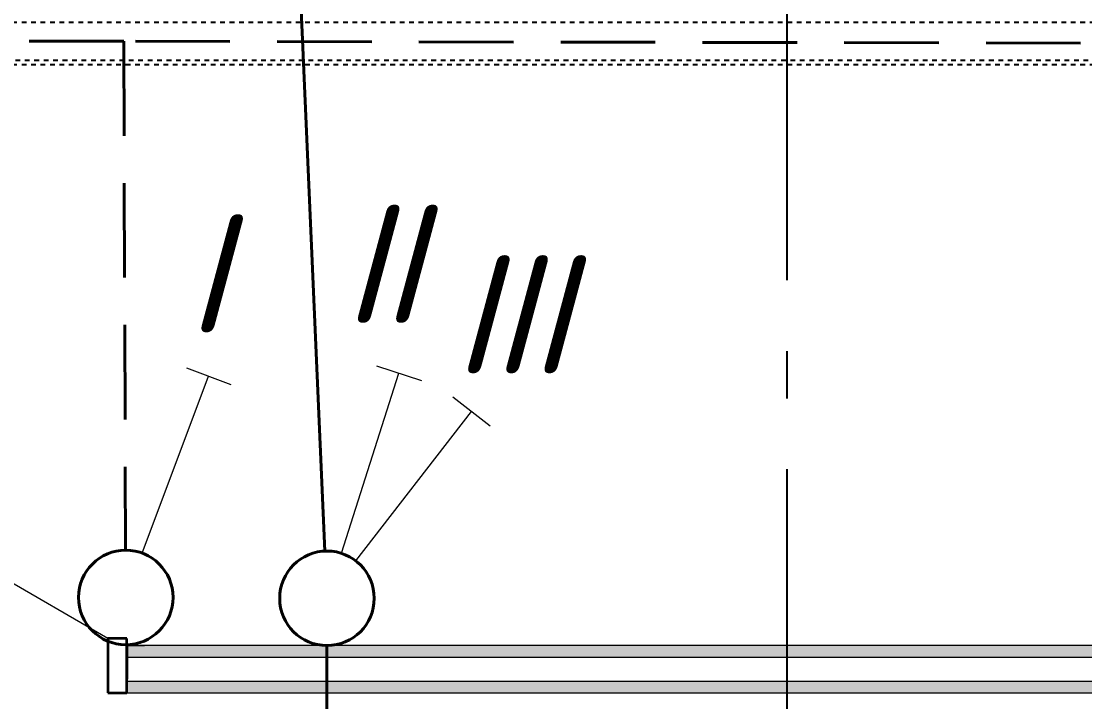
# Model space of a CAD drawing. Header units: millimetres. Extents: x 0 to 1286, y 0 to 420.
# Drawn here: x 441.99 to 464.49, y 254.67 to 269.06 of the extents above; entities that cross this region are included whole.
import ezdxf

# ---------------------------------------------------------------- set-up
doc = ezdxf.new("R2010")
doc.units = ezdxf.units.MM
doc.linetypes.add('JIS_02_2.0', pattern=[3, 2, -1])
doc.linetypes.add('ГОСТ 2.303 5', pattern=[24, 20, -1.5, 1, -1.5])
for name, color, linetype in [('Viewport2ForCustomObjects_0', 7, 'Continuous'), ('СПКБ-0000-000-АР#003$0$Двери ArchiCAD', 7, 'Continuous'), ('СПКБ-0000-000-АР#003$0$Стены', 7, 'Continuous'), ('Строительные оси', 7, 'Continuous'), ('ЭМ_ЛОТКИ', 3, 'JIS_02_2.0'), ('ЭО_АВАРИЙНОЕ ОСВЕЩЕНИЕ', 7, 'Continuous'), ('ЭО_РАБОЧЕЕ ОСВЕЩЕНИЕ', 7, 'Continuous')]:
    doc.layers.add(name, color=color, linetype=linetype)
for name, color, linetype, lineweight, true_color in [('СПКБ-0000-000-АР#003$0$Двери ArchiCAD_Ном._пера__161', 7, 'Continuous', 13, 0xe11606), ('СПКБ-0000-000-АР#003$0$Двери ArchiCAD_Ном._пера__23', 7, 'Continuous', 35, 0xff6600), ('СПКБ-0000-000-АР#003$0$Двери ArchiCAD_Ном._пера__3', 7, 'Continuous', 18, 0xff6600), ('СПКБ-0000-000-АР#003$0$Стены_Ном._пера__161', 7, 'Continuous', 13, 0xe11606)]:
    doc.layers.add(name, color=color, linetype=linetype, lineweight=lineweight, true_color=true_color)
doc.styles.add('2.5', font='isocpeui.ttf')
pattern_1 = [(0, (0, 0), (0, 75), [0, -75])]

# ---------------------------------------------------------------- blocks, each defined once
blk = doc.blocks.new('*U566')
at = {"color": 0, "linetype": 'ByBlock', "lineweight": -2}
for p, q in [((-40, -5514.3), (-40, -31)), ((40, -31), (40, -5514.3)), ((50, -5514.3), (50, -31)), ((50, -5514.3), (50, -31))]:
    blk.add_line(p, q, dxfattribs=at)
blk = doc.blocks.new('*E601')
at = {"layer": 'Строительные оси', "color": 3, "linetype": 'ГОСТ 2.303 5', "lineweight": 25}
blk.add_line((120.431, 258.857), (120.431, -45.143), dxfattribs=at)
at = {"layer": 'ЭО_АВАРИЙНОЕ ОСВЕЩЕНИЕ', "color": 1, "linetype": 'JIS_02_2.0', "lineweight": 40}
for p, q in [((106.399, 147.912), (103.356, 147.919)), ((106.399, 147.912), (106.438, 137.146)), ((132.645, 147.862), (106.399, 147.912)), ((106.464, 135.132), (106.464, 135.146)), ((106.5, 125.419), (106.464, 135.132))]:
    blk.add_line(p, q, dxfattribs=at)
at = {"layer": 'ЭО_АВАРИЙНОЕ ОСВЕЩЕНИЕ', "color": 7, "lineweight": 0}
for p, q in [((107.727, 141.004), (108.663, 140.653)), ((106.792, 137.083), (108.195, 140.829))]:
    blk.add_line(p, q, dxfattribs=at)
at = {"layer": 'ЭО_АВАРИЙНОЕ ОСВЕЩЕНИЕ', "color": 1, "lineweight": 40}
blk.add_circle((106.442, 136.146), 1, dxfattribs=at)
at = {"layer": 'ЭО_РАБОЧЕЕ ОСВЕЩЕНИЕ', "color": 5, "lineweight": 40}
for p, q in [((110.655, 137.127), (110.073, 150.459)), ((110.698, 135.128), (110.698, 133.128))]:
    blk.add_line(p, q, dxfattribs=at)
at = {"layer": 'ЭО_РАБОЧЕЕ ОСВЕЩЕНИЕ', "color": 7, "lineweight": 0}
for p, q in [((111.003, 137.081), (112.22, 140.891)), ((111.744, 141.043), (112.697, 140.739)), ((113.362, 140.389), (114.153, 139.777)), ((111.31, 136.919), (113.758, 140.083))]:
    blk.add_line(p, q, dxfattribs=at)
at = {"layer": 'ЭО_РАБОЧЕЕ ОСВЕЩЕНИЕ', "color": 5, "lineweight": 40}
blk.add_circle((110.698, 136.128), 1, dxfattribs=at)
blk = doc.blocks.new('СПКБ-0000-000-АР#003$0$Двупольная Дверь 19_4')
at = {"layer": 'СПКБ-0000-000-АР#003$0$Двери ArchiCAD_Ном._пера__161', "color": 12, "linetype": 'Continuous', "lineweight": 13, "true_color": 0xe11606}
for p, q in [((-700, -15), (-737, -15)), ((-700, -40), (-700, -15)), ((700, -40), (700, -15)), ((700, -15), (737, -15)), ((-700, -90), (-700, -40)), ((700, -90), (700, -40)), ((-700, -115), (-700, -90)), ((700, -115), (700, -90)), ((-700, -115), (-737, -115)), ((700, -115), (737, -115))]:
    blk.add_line(p, q, dxfattribs=at)
at = {"layer": 'СПКБ-0000-000-АР#003$0$Двери ArchiCAD_Ном._пера__23', "color": 30, "linetype": 'Continuous', "lineweight": 35, "true_color": 0xff6600}
for p, q in [((-660, 0), (-700, 0)), ((-700, 0), (-700, -115)), ((-660, -115), (-660, 0)), ((700, 0), (660, 0)), ((660, 0), (660, -115)), ((700, -115), (700, 0)), ((-700, -115), (-660, -115)), ((660, -115), (700, -115))]:
    blk.add_line(p, q, dxfattribs=at)
at = {"layer": 'СПКБ-0000-000-АР#003$0$Двери ArchiCAD_Ном._пера__3', "color": 30, "linetype": 'Continuous', "lineweight": 18, "true_color": 0xff6600}
for p, q in [((-660, 0), (-88.4, 330)), ((660, 0), (88.4, 330))]:
    blk.add_line(p, q, dxfattribs=at)
for centre, start, end in [((-660, 0), 0, 30), ((660, 0), 150, 180)]:
    blk.add_arc(centre, 660, start, end, dxfattribs=at)
blk = doc.blocks.new('СПКБ-0000-000-АР#003$0$Стена_133', base_point=(4206.4, 13412.8))
at = {"layer": 'СПКБ-0000-000-АР#003$0$Стены_Ном._пера__161', "linetype": 'Continuous', "lineweight": 13, "true_color": 0xe11606}
h = blk.add_hatch(dxfattribs=at)
h.set_pattern_fill('ГИПС', color=12, style=0, pattern_type=2)
h.set_pattern_definition(pattern_1)
h.paths.add_polyline_path([(18218.1, 13512.8), (10646.5, 13512.8), (10646.5, 13487.8), (18218.1, 13487.8)])
h = blk.add_hatch(dxfattribs=at)
h.set_pattern_fill('ГИПС', color=12, style=0, pattern_type=2)
h.set_pattern_definition(pattern_1)
h.paths.add_polyline_path([(10646.5, 13412.8), (18218.1, 13412.8), (18218.1, 13437.8), (10646.5, 13437.8)])
at = {"layer": 'СПКБ-0000-000-АР#003$0$Стены_Ном._пера__161', "color": 12, "linetype": 'Continuous', "lineweight": 13, "true_color": 0xe11606}
for p, q in [((10646.5, 13512.8), (10683.5, 13512.8)), ((10646.5, 13487.8), (10646.5, 13512.8)), ((18218.1, 13487.8), (10646.5, 13487.8)), ((10646.5, 13437.8), (10646.5, 13487.8)), ((10646.5, 13437.8), (18218.1, 13437.8)), ((10646.5, 13412.8), (10646.5, 13437.8)), ((10646.5, 13412.8), (10683.5, 13412.8))]:
    blk.add_line(p, q, dxfattribs=at)
at = {"layer": 'СПКБ-0000-000-АР#003$0$Стены_Ном._пера__161', "color": 12, "linetype": 'Continuous', "lineweight": 13, "true_color": 0xe11606, "flags": 128}
for points in [[(18218.1, 13512.8), (10646.5, 13512.8)], [(10646.5, 13412.8), (18218.1, 13412.8)]]:
    blk.add_lwpolyline(points, dxfattribs=at)
at = {"layer": 'СПКБ-0000-000-АР#003$0$Двери ArchiCAD', "color": 21, "linetype": 'Continuous', "lineweight": 18, "true_color": 0xff9955, "zscale": 1000}
blk.add_blockref('СПКБ-0000-000-АР#003$0$Двупольная Дверь 19_4', (9946.5, 13527.8), dxfattribs=at)
blk = doc.blocks.new('*E600')
at = {"layer": 'СПКБ-0000-000-АР#003$0$Стены', "color": 12, "lineweight": 13, "true_color": 0xe11606, "xscale": 0.01, "yscale": 0.01, "zscale": 0.01}
blk.add_blockref('СПКБ-0000-000-АР#003$0$Стена_133', (287.631, 160.971), dxfattribs=at)

msp = doc.modelspace()

# ---------------------------------------------------------------- block references
msp.add_blockref('*E600', (92.189, 93.885))
at = {"layer": 'Viewport2ForCustomObjects_0'}
msp.add_blockref('*E601', (337.756, 120.729), dxfattribs=at)
at = {"layer": 'ЭМ_ЛОТКИ', "xscale": -0.01, "yscale": 0.01, "zscale": 0.01, "rotation": 89.99999999999967}
msp.add_blockref('*U566', (440.552, 268.641), dxfattribs=at)

# ---------------------------------------------------------------- texts
at = {"layer": 'ЭО_АВАРИЙНОЕ ОСВЕЩЕНИЕ', "insert": (445.902, 263.733), "char_height": 2.5, "attachment_point": 5, "style": '2.5'}
msp.add_mtext('I', dxfattribs=at)
at = {"layer": 'ЭО_РАБОЧЕЕ ОСВЕЩЕНИЕ', "char_height": 2.5, "attachment_point": 5, "style": '2.5'}
for s, insert in [('II', (449.618, 263.935)), ('III', (452.354, 262.867))]:
    msp.add_mtext(s, dxfattribs=dict(at, insert=insert))

doc.saveas('drawing.dxf')
